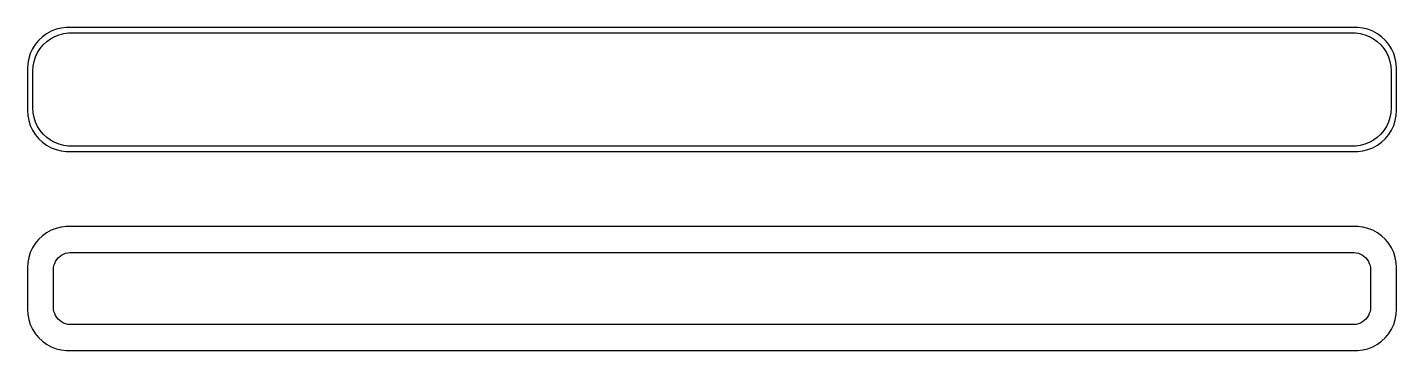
# Model space of a CAD drawing. Header units: metres. Extents: x -82 to 82, y 41 to 79.
import ezdxf

# ---------------------------------------------------------------- set-up
doc = ezdxf.new("R2010")
doc.units = ezdxf.units.M

msp = doc.modelspace()

# ---------------------------------------------------------------- linework, layer by layer
for p, q in [((-79.0451, 79.2553), (-79.6289, 79.0241)), ((-78.4369, 79.4114), (-79.0451, 79.2553)), ((-77.8139, 79.4901), (-78.4369, 79.4114)), ((77.8139, 79.4901), (-77.8139, 79.4901)), ((78.4369, 79.4114), (77.8139, 79.4901)), ((79.0451, 79.2553), (78.4369, 79.4114)), ((79.6289, 79.0241), (79.0451, 79.2553)), ((-81.1448, 77.9227), (-81.5451, 77.4389)), ((-80.6871, 78.3526), (-81.1448, 77.9227)), ((-80.1791, 78.7216), (-80.6871, 78.3526)), ((-80.5875, 77.3842), (-80.1684, 77.7777)), ((-79.6289, 79.0241), (-80.1791, 78.7216)), ((-80.1684, 77.7777), (-79.7032, 78.1157)), ((-79.7032, 78.1157), (-79.1994, 78.3927)), ((-79.1994, 78.3927), (-78.6648, 78.6044)), ((-78.6648, 78.6044), (-78.1079, 78.7473)), ((-78.1079, 78.7473), (-77.5375, 78.8194)), ((-77.5375, 78.8194), (77.5375, 78.8194)), ((77.5375, 78.8194), (78.1079, 78.7473)), ((78.1079, 78.7473), (78.6648, 78.6044)), ((78.6648, 78.6044), (79.1994, 78.3927)), ((79.1994, 78.3927), (79.7032, 78.1157)), ((80.1791, 78.7216), (79.6289, 79.0241)), ((79.7032, 78.1157), (80.1684, 77.7777)), ((80.1684, 77.7777), (80.5875, 77.3842)), ((80.6871, 78.3526), (80.1791, 78.7216)), ((81.1448, 77.9227), (80.6871, 78.3526)), ((81.5451, 77.4389), (81.1448, 77.9227)), ((-82.1489, 76.3406), (-82.3429, 75.7434)), ((-81.8815, 76.9088), (-82.1489, 76.3406)), ((-81.5451, 77.4389), (-81.8815, 76.9088)), ((-81.6846, 75.3886), (-81.5069, 75.9354)), ((-81.5069, 75.9354), (-81.2621, 76.4557)), ((-81.2621, 76.4557), (-80.954, 76.9411)), ((-80.954, 76.9411), (-80.5875, 77.3842)), ((80.5875, 77.3842), (80.954, 76.9411)), ((80.954, 76.9411), (81.2621, 76.4557)), ((81.2621, 76.4557), (81.5069, 75.9354)), ((81.5069, 75.9354), (81.6846, 75.3886)), ((81.8815, 76.9088), (81.5451, 77.4389)), ((82.1489, 76.3406), (81.8815, 76.9088)), ((82.3429, 75.7434), (82.1489, 76.3406)), ((-82.4606, 75.1267), (-82.5, 74.5)), ((-82.5, 74.5), (-82.5, 69.5)), ((-82.3429, 75.7434), (-82.4606, 75.1267)), ((-81.8284, 74.25), (-81.7923, 74.8238)), ((-81.8284, 69.75), (-81.8284, 74.25)), ((-81.7923, 74.8238), (-81.6846, 75.3886)), ((81.6846, 75.3886), (81.7923, 74.8238)), ((81.7923, 74.8238), (81.8284, 74.25)), ((81.8284, 74.25), (81.8284, 69.75)), ((82.4606, 75.1267), (82.3429, 75.7434)), ((82.5, 74.5), (82.4606, 75.1267)), ((82.5, 69.5), (82.5, 74.5)), ((-82.5, 69.5), (-82.4606, 68.8733)), ((-81.7923, 69.1762), (-81.8284, 69.75)), ((81.8284, 69.75), (81.7923, 69.1762)), ((82.4606, 68.8733), (82.5, 69.5)), ((-82.4606, 68.8733), (-82.3429, 68.2566)), ((-82.3429, 68.2566), (-82.1489, 67.6594)), ((-82.1489, 67.6594), (-81.8815, 67.0912)), ((-81.6846, 68.6114), (-81.7923, 69.1762)), ((-81.5069, 68.0646), (-81.6846, 68.6114)), ((-81.2621, 67.5443), (-81.5069, 68.0646)), ((81.5069, 68.0646), (81.2621, 67.5443)), ((81.6846, 68.6114), (81.5069, 68.0646)), ((81.7923, 69.1762), (81.6846, 68.6114)), ((81.8815, 67.0912), (82.1489, 67.6594)), ((82.1489, 67.6594), (82.3429, 68.2566)), ((82.3429, 68.2566), (82.4606, 68.8733)), ((-81.8815, 67.0912), (-81.5451, 66.5611)), ((-81.5451, 66.5611), (-81.1448, 66.0773)), ((-80.954, 67.0589), (-81.2621, 67.5443)), ((-81.1448, 66.0773), (-80.6871, 65.6474)), ((-80.5875, 66.6158), (-80.954, 67.0589)), ((-80.1684, 66.2223), (-80.5875, 66.6158)), ((-79.7032, 65.8843), (-80.1684, 66.2223)), ((80.1684, 66.2223), (79.7032, 65.8843)), ((80.5875, 66.6158), (80.1684, 66.2223)), ((80.954, 67.0589), (80.5875, 66.6158)), ((80.6871, 65.6474), (81.1448, 66.0773)), ((81.2621, 67.5443), (80.954, 67.0589)), ((81.1448, 66.0773), (81.5451, 66.5611)), ((81.5451, 66.5611), (81.8815, 67.0912)), ((-80.6871, 65.6474), (-80.1791, 65.2784)), ((-80.1791, 65.2784), (-79.6289, 64.9759)), ((-79.1994, 65.6073), (-79.7032, 65.8843)), ((-79.6289, 64.9759), (-79.0451, 64.7447)), ((-78.6648, 65.3956), (-79.1994, 65.6073)), ((-79.0451, 64.7447), (-78.4369, 64.5886)), ((-78.1079, 65.2527), (-78.6648, 65.3956)), ((-78.4369, 64.5886), (-77.8139, 64.5099)), ((-77.5375, 65.1806), (-78.1079, 65.2527)), ((-77.8139, 64.5099), (77.8139, 64.5099)), ((77.5375, 65.1806), (-77.5375, 65.1806)), ((78.1079, 65.2527), (77.5375, 65.1806)), ((77.8139, 64.5099), (78.4369, 64.5886)), ((78.6648, 65.3956), (78.1079, 65.2527)), ((78.4369, 64.5886), (79.0451, 64.7447)), ((79.1994, 65.6073), (78.6648, 65.3956)), ((79.0451, 64.7447), (79.6289, 64.9759)), ((79.7032, 65.8843), (79.1994, 65.6073)), ((79.6289, 64.9759), (80.1791, 65.2784)), ((80.1791, 65.2784), (80.6871, 65.6474)), ((-80.1791, 54.7216), (-80.6871, 54.3526)), ((-79.6289, 55.0241), (-80.1791, 54.7216)), ((-79.0451, 55.2553), (-79.6289, 55.0241)), ((-78.4369, 55.4114), (-79.0451, 55.2553)), ((-77.8139, 55.4901), (-78.4369, 55.4114)), ((77.8139, 55.4901), (-77.8139, 55.4901)), ((78.4369, 55.4114), (77.8139, 55.4901)), ((79.0451, 55.2553), (78.4369, 55.4114)), ((79.6289, 55.0241), (79.0451, 55.2553)), ((80.1791, 54.7216), (79.6289, 55.0241)), ((80.6871, 54.3526), (80.1791, 54.7216)), ((-81.8815, 52.9088), (-82.1489, 52.3406)), ((-81.5451, 53.4389), (-81.8815, 52.9088)), ((-81.1448, 53.9227), (-81.5451, 53.4389)), ((-80.6871, 54.3526), (-81.1448, 53.9227)), ((81.1448, 53.9227), (80.6871, 54.3526)), ((81.5451, 53.4389), (81.1448, 53.9227)), ((81.8815, 52.9088), (81.5451, 53.4389)), ((82.1489, 52.3406), (81.8815, 52.9088)), ((-82.3429, 51.7434), (-82.4606, 51.1267)), ((-82.1489, 52.3406), (-82.3429, 51.7434)), ((-79.2115, 51.0266), (-79.0987, 51.2663)), ((-79.0987, 51.2663), (-78.9567, 51.49)), ((-78.9567, 51.49), (-78.7879, 51.6941)), ((-78.7879, 51.6941), (-78.5947, 51.8755)), ((-78.5947, 51.8755), (-78.3804, 52.0312)), ((-78.3804, 52.0312), (-78.1482, 52.1588)), ((-78.1482, 52.1588), (-77.9019, 52.2564)), ((-77.9019, 52.2564), (-77.6453, 52.3223)), ((-77.6453, 52.3223), (-77.3825, 52.3555)), ((-77.3825, 52.3555), (77.3825, 52.3555)), ((77.3825, 52.3555), (77.6453, 52.3223)), ((77.6453, 52.3223), (77.9019, 52.2564)), ((77.9019, 52.2564), (78.1482, 52.1588)), ((78.1482, 52.1588), (78.3804, 52.0312)), ((78.3804, 52.0312), (78.5947, 51.8755)), ((78.5947, 51.8755), (78.7879, 51.6941)), ((78.7879, 51.6941), (78.9567, 51.49)), ((78.9567, 51.49), (79.0987, 51.2663)), ((79.0987, 51.2663), (79.2115, 51.0266)), ((82.3429, 51.7434), (82.1489, 52.3406)), ((82.4606, 51.1267), (82.3429, 51.7434)), ((-82.4606, 51.1267), (-82.5, 50.5)), ((-82.5, 50.5), (-82.5, 45.5)), ((-79.3596, 50.25), (-79.343, 50.5144)), ((-79.3596, 45.75), (-79.3596, 50.25)), ((-79.343, 50.5144), (-79.2934, 50.7746)), ((-79.2934, 50.7746), (-79.2115, 51.0266)), ((79.2115, 51.0266), (79.2934, 50.7746)), ((79.2934, 50.7746), (79.343, 50.5144)), ((79.343, 50.5144), (79.3596, 50.25)), ((79.3596, 50.25), (79.3596, 45.75)), ((82.5, 50.5), (82.4606, 51.1267)), ((82.5, 45.5), (82.5, 50.5)), ((-82.5, 45.5), (-82.4606, 44.8733)), ((-82.4606, 44.8733), (-82.3429, 44.2566)), ((-79.343, 45.4856), (-79.3596, 45.75)), ((-79.2934, 45.2254), (-79.343, 45.4856)), ((-79.2115, 44.9734), (-79.2934, 45.2254)), ((-79.0987, 44.7337), (-79.2115, 44.9734)), ((-78.9567, 44.51), (-79.0987, 44.7337)), ((79.0987, 44.7337), (78.9567, 44.51)), ((79.2115, 44.9734), (79.0987, 44.7337)), ((79.2934, 45.2254), (79.2115, 44.9734)), ((79.343, 45.4856), (79.2934, 45.2254)), ((79.3596, 45.75), (79.343, 45.4856)), ((82.3429, 44.2566), (82.4606, 44.8733)), ((82.4606, 44.8733), (82.5, 45.5)), ((-82.3429, 44.2566), (-82.1489, 43.6594)), ((-82.1489, 43.6594), (-81.8815, 43.0912)), ((-81.8815, 43.0912), (-81.5451, 42.5611)), ((-78.7879, 44.3059), (-78.9567, 44.51)), ((-78.5947, 44.1245), (-78.7879, 44.3059)), ((-78.3804, 43.9688), (-78.5947, 44.1245)), ((-78.1482, 43.8412), (-78.3804, 43.9688)), ((-77.9019, 43.7436), (-78.1482, 43.8412)), ((-77.6453, 43.6777), (-77.9019, 43.7436)), ((-77.3825, 43.6445), (-77.6453, 43.6777)), ((77.3825, 43.6445), (-77.3825, 43.6445)), ((77.6453, 43.6777), (77.3825, 43.6445)), ((77.9019, 43.7436), (77.6453, 43.6777)), ((78.1482, 43.8412), (77.9019, 43.7436)), ((78.3804, 43.9688), (78.1482, 43.8412)), ((78.5947, 44.1245), (78.3804, 43.9688)), ((78.7879, 44.3059), (78.5947, 44.1245)), ((78.9567, 44.51), (78.7879, 44.3059)), ((81.5451, 42.5611), (81.8815, 43.0912)), ((81.8815, 43.0912), (82.1489, 43.6594)), ((82.1489, 43.6594), (82.3429, 44.2566)), ((-81.5451, 42.5611), (-81.1448, 42.0773)), ((-81.1448, 42.0773), (-80.6871, 41.6474)), ((-80.6871, 41.6474), (-80.1791, 41.2784)), ((-80.1791, 41.2784), (-79.6289, 40.9759)), ((79.6289, 40.9759), (80.1791, 41.2784)), ((80.1791, 41.2784), (80.6871, 41.6474)), ((80.6871, 41.6474), (81.1448, 42.0773)), ((81.1448, 42.0773), (81.5451, 42.5611)), ((-79.6289, 40.9759), (-79.0451, 40.7447)), ((-79.0451, 40.7447), (-78.4369, 40.5886)), ((-78.4369, 40.5886), (-77.8139, 40.5099)), ((-77.8139, 40.5099), (77.8139, 40.5099)), ((77.8139, 40.5099), (78.4369, 40.5886)), ((78.4369, 40.5886), (79.0451, 40.7447)), ((79.0451, 40.7447), (79.6289, 40.9759))]:
    msp.add_line(p, q)

doc.saveas('drawing.dxf')
